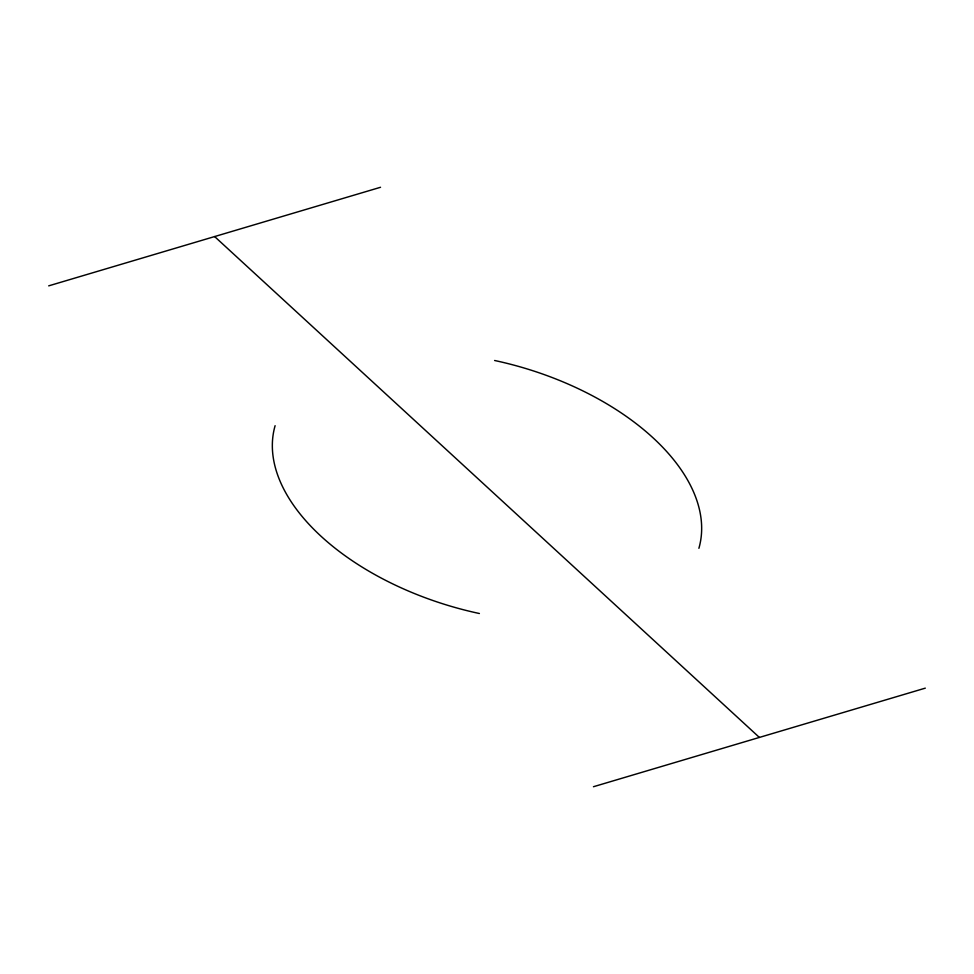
<?xml version="1.0" encoding="UTF-8"?>
<svg xmlns="http://www.w3.org/2000/svg" width="974" height="974" viewBox="0 0 974 974"><rect width="100%" height="100%" fill="white"/><g stroke="black" fill="none" stroke-linecap="round" stroke-linejoin="round"><path stroke-width="1.46" d="M48.7 285.857L380.542 187.276M593.458 786.724L925.3 688.143M214.621 236.56L759.379 737.44M479.391 613.51A220.587 124.623 16.2 0 1 275.106 425.687M494.609 360.49A220.587 124.623 16.2 0 1 698.894 548.313"/></g></svg>
